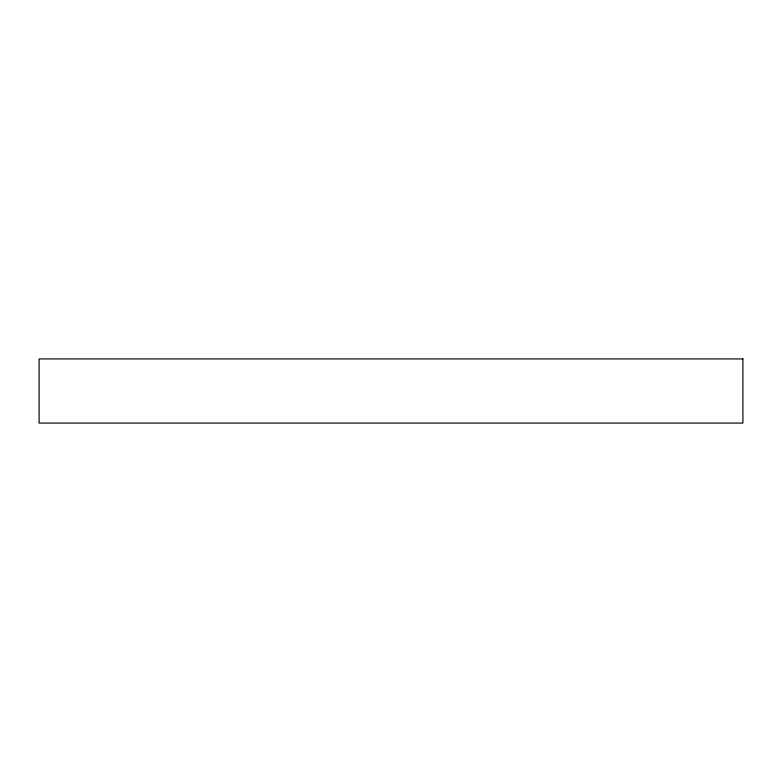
<?xml version="1.0" encoding="UTF-8"?>
<svg xmlns="http://www.w3.org/2000/svg" width="782" height="782" viewBox="0 0 782 782"><rect width="100%" height="100%" fill="white"/><g stroke="black" fill="none" stroke-linecap="round" stroke-linejoin="round"><path stroke-width="1.17" d="M742.9 358.928L39.1 358.928L39.1 423.072L742.9 423.072L742.9 358.928"/></g></svg>
